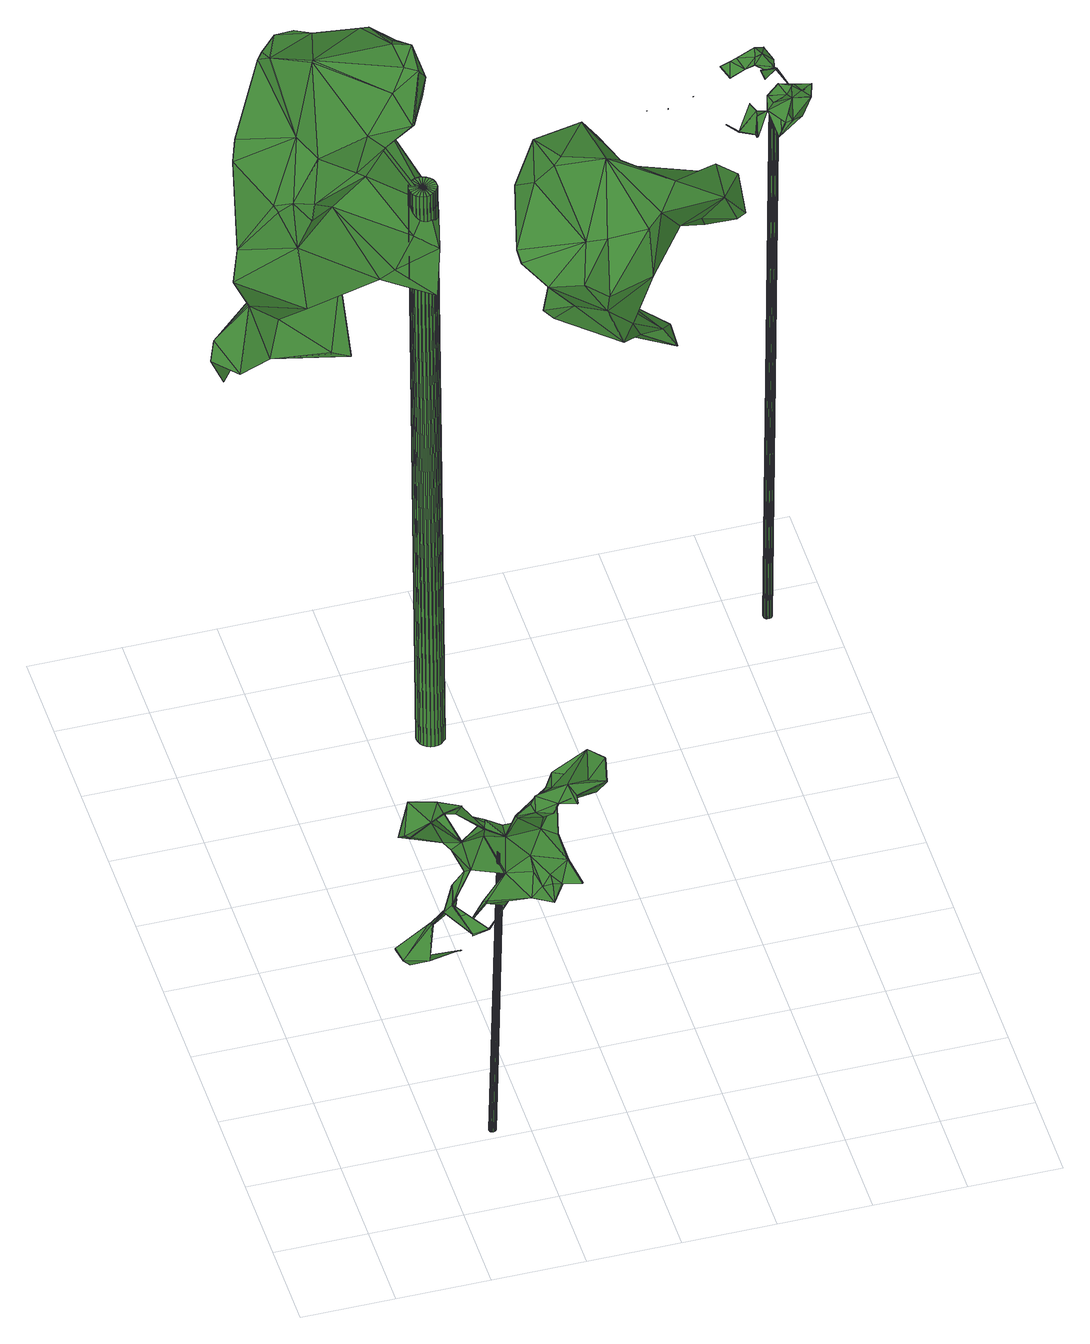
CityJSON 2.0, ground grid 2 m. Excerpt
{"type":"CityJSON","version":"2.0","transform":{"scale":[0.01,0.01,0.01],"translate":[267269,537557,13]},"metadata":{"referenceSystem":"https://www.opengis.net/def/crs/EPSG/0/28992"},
"CityObjects":{
"tree1":{"type":"SolitaryVegetationObject","attributes":{"gtid":384,"crown_width_m":2.92,"crown_median_z":20.84,"crown_r50_m":0.231,"crown_porosity":0.918,"trunk_H_m":7.66,"trunk_DBH_m":0.135,"trunk_radius_m":0.0677,"trunk_base_height_m":13.18,"original_gtid":"429"},"geometry":[{"type":"Solid","lod":"3","boundaries":[[[[0,1,2]],[[3,4,5]],[[6,7,8]],[[7,9,10]],[[11,12,13]],[[14,15,16]],[[16,15,17]],[[18,19,20]],[[21,19,18]],[[22,23,24]],[[25,6,26]],[[27,22,24]],[[28,29,30]],[[31,32,33]],[[34,35,36]],[[31,33,37]],[[5,4,35]],[[38,39,40]],[[41,28,30]],[[42,43,44]],[[45,3,46]],[[47,48,49]],[[50,41,51]],[[52,28,53]],[[54,55,56]],[[57,55,54]],[[58,59,33]],[[60,61,62]],[[57,63,64]],[[65,42,66]],[[67,68,69]],[[39,70,42]],[[71,72,73]],[[40,39,74]],[[75,76,77]],[[56,55,2]],[[60,51,61]],[[41,61,51]],[[78,79,32]],[[1,80,71]],[[20,2,1]],[[37,59,81]],[[33,59,37]],[[82,48,47]],[[82,83,48]],[[28,84,53]],[[85,34,86]],[[87,73,38]],[[23,88,24]],[[33,32,83]],[[89,54,90]],[[88,13,12]],[[57,0,55]],[[2,55,0]],[[91,92,93]],[[94,51,60]],[[94,95,51]],[[29,61,30]],[[30,61,41]],[[94,11,96]],[[17,72,16]],[[15,14,0]],[[86,20,68]],[[97,52,53]],[[98,99,66]],[[100,101,102]],[[103,38,104]],[[20,19,105]],[[44,74,42]],[[67,69,74]],[[25,26,27]],[[66,99,106]],[[65,66,106]],[[97,107,108]],[[109,110,111]],[[78,112,113]],[[79,91,93]],[[63,114,115]],[[116,117,5]],[[114,89,73]],[[10,9,118]],[[114,63,89]],[[54,89,63]],[[11,94,60]],[[15,0,17]],[[110,119,67]],[[12,109,88]],[[112,49,120]],[[110,109,107]],[[102,121,122]],[[74,123,111]],[[109,111,88]],[[88,111,123]],[[35,34,124]],[[123,24,88]],[[22,125,23]],[[23,13,88]],[[108,107,12]],[[11,13,96]],[[31,78,32]],[[66,42,70]],[[58,33,83]],[[126,32,79]],[[126,79,93]],[[112,126,93]],[[112,120,126]],[[127,126,120]],[[3,128,129]],[[86,36,18]],[[86,34,36]],[[97,119,110]],[[6,118,9]],[[130,118,6]],[[74,111,67]],[[18,20,86]],[[60,62,11]],[[53,119,97]],[[80,69,16]],[[123,27,24]],[[39,103,70]],[[12,107,109]],[[131,50,125]],[[68,85,86]],[[68,80,14]],[[8,26,6]],[[23,125,13]],[[96,13,125]],[[29,62,61]],[[6,25,130]],[[130,25,132]],[[132,25,133]],[[112,45,113]],[[134,45,112]],[[90,54,56]],[[66,70,98]],[[124,101,35]],[[123,74,27]],[[57,64,0]],[[17,0,64]],[[135,129,128]],[[135,128,79]],[[49,112,78]],[[127,48,83]],[[42,74,39]],[[127,32,126]],[[127,83,32]],[[136,137,98]],[[99,98,137]],[[93,21,134]],[[93,134,112]],[[138,91,79]],[[11,62,29]],[[12,11,108]],[[68,38,40]],[[68,40,80]],[[65,137,136]],[[65,136,100]],[[95,50,51]],[[124,7,101]],[[20,105,2]],[[57,54,63]],[[2,105,56]],[[40,74,69]],[[63,115,64]],[[56,105,90]],[[81,31,37]],[[139,81,77]],[[139,31,81]],[[75,139,76]],[[73,90,38]],[[104,38,90]],[[27,140,22]],[[26,140,27]],[[139,77,76]],[[89,90,73]],[[102,101,10]],[[102,122,100]],[[14,1,0]],[[93,92,21]],[[10,101,7]],[[7,124,141]],[[7,141,8]],[[92,104,19]],[[44,27,74]],[[138,79,128]],[[18,142,21]],[[44,25,27]],[[111,110,67]],[[85,67,119]],[[68,67,85]],[[117,129,135]],[[138,45,103]],[[14,16,69]],[[65,106,137]],[[31,82,47]],[[116,143,98]],[[35,143,5]],[[101,143,35]],[[99,137,106]],[[124,34,141]],[[85,141,34]],[[5,143,116]],[[100,143,101]],[[140,53,84]],[[42,100,43]],[[42,65,100]],[[50,131,22]],[[44,43,122]],[[122,43,100]],[[41,84,28]],[[41,50,84]],[[11,29,108]],[[119,8,141]],[[1,71,73]],[[119,141,85]],[[6,9,7]],[[134,142,45]],[[80,40,69]],[[78,113,79]],[[116,3,117]],[[68,14,69]],[[117,3,129]],[[125,50,95]],[[135,113,45]],[[79,113,135]],[[135,45,46]],[[3,5,46]],[[117,46,5]],[[45,128,3]],[[138,128,45]],[[135,46,117]],[[47,78,31]],[[49,78,47]],[[115,114,73]],[[64,115,17]],[[38,68,20]],[[39,38,103]],[[80,16,72]],[[38,20,1]],[[105,104,90]],[[91,138,92]],[[104,92,103]],[[138,103,92]],[[21,92,19]],[[132,118,130]],[[133,118,132]],[[102,118,133]],[[10,118,102]],[[105,19,104]],[[8,140,26]],[[53,140,119]],[[8,119,140]],[[22,131,125]],[[22,144,50]],[[140,144,22]],[[84,50,144]],[[84,144,140]],[[145,108,29]],[[145,29,146]],[[145,146,108]],[[146,97,108]],[[147,110,107]],[[147,107,97]],[[146,52,97]],[[28,146,29]],[[52,146,28]],[[127,120,48]],[[49,48,120]],[[80,1,14]],[[4,3,116]],[[100,136,143]],[[87,38,1]],[[87,1,73]],[[58,83,82]],[[59,82,81]],[[58,82,59]],[[31,139,82]],[[77,81,82]],[[77,82,75]],[[82,139,75]],[[35,148,36]],[[4,148,35]],[[71,80,72]],[[4,116,148]],[[98,148,116]],[[136,98,143]],[[148,98,70]],[[36,148,70]],[[18,70,103]],[[36,70,18]],[[133,121,102]],[[134,21,142]],[[103,45,142]],[[103,142,18]],[[125,149,96]],[[125,95,149]],[[94,149,95]],[[94,96,149]],[[44,150,25]],[[122,150,44]],[[147,97,110]],[[122,121,150]],[[133,25,150]],[[121,133,150]],[[115,73,72]],[[115,72,17]],[[151,152,153]],[[151,153,154]],[[154,153,155]],[[154,155,156]],[[153,152,157]],[[153,157,155]],[[155,157,158]],[[155,158,156]],[[157,152,159]],[[157,159,158]],[[158,159,160]],[[158,160,156]],[[159,152,161]],[[159,161,160]],[[160,161,162]],[[160,162,156]],[[161,152,163]],[[161,163,162]],[[162,163,164]],[[162,164,156]],[[163,152,165]],[[163,165,164]],[[164,165,166]],[[164,166,156]],[[165,152,167]],[[165,167,166]],[[166,167,168]],[[166,168,156]],[[167,152,169]],[[167,169,168]],[[168,169,170]],[[168,170,156]],[[169,152,171]],[[169,171,170]],[[170,171,172]],[[170,172,156]],[[171,152,173]],[[171,173,172]],[[172,173,174]],[[172,174,156]],[[173,152,175]],[[173,175,174]],[[174,175,176]],[[174,176,156]],[[175,152,177]],[[175,177,176]],[[176,177,178]],[[176,178,156]],[[177,152,179]],[[177,179,178]],[[178,179,180]],[[178,180,156]],[[179,152,181]],[[179,181,180]],[[180,181,182]],[[180,182,156]],[[181,152,183]],[[181,183,182]],[[182,183,184]],[[182,184,156]],[[183,152,185]],[[183,185,184]],[[184,185,186]],[[184,186,156]],[[185,152,187]],[[185,187,186]],[[186,187,188]],[[186,188,156]],[[187,152,189]],[[187,189,188]],[[188,189,190]],[[188,190,156]],[[189,152,191]],[[189,191,190]],[[190,191,192]],[[190,192,156]],[[191,152,193]],[[191,193,192]],[[192,193,194]],[[192,194,156]],[[193,152,195]],[[193,195,194]],[[194,195,196]],[[194,196,156]],[[195,152,197]],[[195,197,196]],[[196,197,198]],[[196,198,156]],[[197,152,199]],[[197,199,198]],[[198,199,200]],[[198,200,156]],[[199,152,151]],[[199,151,200]],[[200,151,154]],[[200,154,156]]]]}]},
"tree2":{"type":"SolitaryVegetationObject","attributes":{"gtid":110,"crown_width_m":7.19,"crown_median_z":28.49,"crown_r50_m":0.341,"crown_porosity":0.893,"trunk_H_m":15.31,"trunk_DBH_m":0.592,"trunk_radius_m":0.296,"trunk_base_height_m":13.18,"original_gtid":"118"},"geometry":[{"type":"Solid","lod":"3","boundaries":[[[[201,202,203]],[[204,205,206]],[[207,208,209]],[[210,211,212]],[[210,212,213]],[[214,215,216]],[[217,218,219]],[[220,221,222]],[[223,224,225]],[[211,226,227]],[[228,229,230]],[[231,232,233]],[[218,217,234]],[[235,236,237]],[[238,239,240]],[[241,242,243]],[[244,245,246]],[[235,247,236]],[[248,249,250]],[[226,211,251]],[[252,237,253]],[[252,253,254]],[[255,256,254]],[[213,257,210]],[[258,259,231]],[[260,261,262]],[[263,264,265]],[[235,266,267]],[[268,269,270]],[[268,270,271]],[[272,240,203]],[[273,274,220]],[[266,256,275]],[[276,275,256]],[[277,278,279]],[[280,278,277]],[[262,261,281]],[[282,281,261]],[[283,284,285]],[[286,287,276]],[[203,202,208]],[[288,289,290]],[[291,222,292]],[[201,239,202]],[[293,242,241]],[[267,247,235]],[[283,290,289]],[[282,294,295]],[[254,296,255]],[[204,206,297]],[[230,298,299]],[[214,300,301]],[[214,301,302]],[[303,301,222]],[[304,305,306]],[[304,300,307]],[[308,257,213]],[[306,218,292]],[[309,310,311]],[[286,310,309]],[[312,227,226]],[[250,249,313]],[[301,303,302]],[[314,233,315]],[[291,234,248]],[[218,234,291]],[[233,314,231]],[[259,258,316]],[[207,317,271]],[[255,296,318]],[[314,315,319]],[[238,240,272]],[[294,319,295]],[[231,314,258]],[[226,320,312]],[[251,320,226]],[[285,284,321]],[[288,322,323]],[[324,265,325]],[[312,326,227]],[[263,213,264]],[[308,213,263]],[[298,230,327]],[[293,241,328]],[[299,329,330]],[[239,238,331]],[[239,331,202]],[[208,331,209]],[[202,331,208]],[[332,287,309]],[[285,237,236]],[[204,333,334]],[[251,211,210]],[[273,335,274]],[[336,265,324]],[[210,229,251]],[[337,338,213]],[[339,217,245]],[[210,257,229]],[[263,336,308]],[[277,340,280]],[[223,327,257]],[[223,257,341]],[[265,336,263]],[[293,214,302]],[[286,309,287]],[[255,286,276]],[[342,219,266]],[[331,238,343]],[[282,246,344]],[[304,345,305]],[[346,347,286]],[[253,316,314]],[[306,348,304]],[[243,274,349]],[[304,348,292]],[[285,236,283]],[[306,292,348]],[[259,285,321]],[[273,220,248]],[[206,350,250]],[[232,250,350]],[[232,350,206]],[[284,259,321]],[[247,218,306]],[[268,317,351]],[[268,351,352]],[[222,291,220]],[[248,220,291]],[[286,255,318]],[[267,266,219]],[[344,266,275]],[[282,296,294]],[[353,268,354]],[[355,293,356]],[[330,277,279]],[[349,335,328]],[[258,314,316]],[[357,358,329]],[[295,244,246]],[[315,233,359]],[[360,242,302]],[[349,328,241]],[[330,340,277]],[[329,340,330]],[[217,219,342]],[[359,361,319]],[[359,319,315]],[[282,295,246]],[[270,272,203]],[[334,295,361]],[[228,330,279]],[[243,349,241]],[[329,299,357]],[[270,203,271]],[[346,362,363]],[[207,271,208]],[[364,262,363]],[[230,299,330]],[[230,330,228]],[[254,253,296]],[[298,357,299]],[[365,357,298]],[[280,354,352]],[[244,333,297]],[[274,335,349]],[[246,245,217]],[[223,225,365]],[[225,366,365]],[[246,217,342]],[[270,367,272]],[[306,290,247]],[[257,327,229]],[[230,229,327]],[[329,358,340]],[[244,313,339]],[[314,319,253]],[[262,364,260]],[[360,243,242]],[[309,347,332]],[[234,249,248]],[[339,249,234]],[[333,295,334]],[[358,353,340]],[[288,216,322]],[[322,216,215]],[[361,295,319]],[[359,204,334]],[[361,359,334]],[[280,340,353]],[[253,319,296]],[[368,296,364]],[[294,296,319]],[[318,296,362]],[[368,362,296]],[[208,271,203]],[[292,218,291]],[[296,261,260]],[[259,237,285]],[[203,240,201]],[[244,339,245]],[[324,341,336]],[[264,338,265]],[[213,338,264]],[[336,341,308]],[[306,305,290]],[[338,337,325]],[[325,265,338]],[[243,360,303]],[[302,303,360]],[[204,297,333]],[[316,237,259]],[[352,351,326]],[[209,351,207]],[[223,365,298]],[[252,235,237]],[[274,243,221]],[[303,222,221]],[[303,221,243]],[[316,253,237]],[[295,333,244]],[[341,257,308]],[[300,288,345]],[[300,345,307]],[[254,256,266]],[[292,300,304]],[[222,300,292]],[[222,301,300]],[[311,310,347]],[[286,347,310]],[[229,228,279]],[[337,212,325]],[[317,207,351]],[[288,290,305]],[[357,365,358]],[[219,218,267]],[[247,267,218]],[[252,254,235]],[[328,356,293]],[[204,359,205]],[[205,359,233]],[[284,322,259]],[[231,259,322]],[[363,262,369]],[[346,369,347]],[[363,369,346]],[[229,320,251]],[[272,370,238]],[[344,281,282]],[[262,281,332]],[[206,313,297]],[[332,281,287]],[[332,369,262]],[[344,275,281]],[[287,281,275]],[[370,211,343]],[[370,343,238]],[[248,250,273]],[[364,363,368]],[[368,363,362]],[[293,355,214]],[[284,323,322]],[[355,356,231]],[[273,250,335]],[[335,250,328]],[[332,347,369]],[[220,274,221]],[[296,260,364]],[[318,346,286]],[[250,313,206]],[[213,212,337]],[[234,217,339]],[[362,346,318]],[[287,275,276]],[[355,231,322]],[[276,256,255]],[[367,370,272]],[[371,370,367]],[[320,278,312]],[[312,278,326]],[[352,326,278]],[[236,290,283]],[[247,290,236]],[[229,278,320]],[[279,278,229]],[[352,278,280]],[[311,347,309]],[[246,266,344]],[[342,266,246]],[[235,254,266]],[[353,354,280]],[[211,227,343]],[[223,298,327]],[[352,354,268]],[[211,370,371]],[[331,343,209]],[[201,240,239]],[[355,322,215]],[[339,313,249]],[[356,328,232]],[[214,355,215]],[[328,250,232]],[[293,302,242]],[[231,356,232]],[[205,233,232]],[[205,232,206]],[[282,261,296]],[[353,269,268]],[[225,212,371]],[[227,351,209]],[[326,351,227]],[[317,268,271]],[[297,313,244]],[[209,343,227]],[[358,269,353]],[[365,269,358]],[[366,269,365]],[[366,367,269]],[[270,269,367]],[[212,211,371]],[[366,225,371]],[[366,371,367]],[[323,284,289]],[[323,289,288]],[[284,283,289]],[[300,216,288]],[[214,216,300]],[[341,324,224]],[[341,224,223]],[[225,224,212]],[[324,325,224]],[[212,224,325]],[[305,345,288]],[[307,345,304]],[[372,373,374]],[[372,374,375]],[[375,374,376]],[[375,376,377]],[[374,373,378]],[[374,378,376]],[[376,378,379]],[[376,379,377]],[[378,373,380]],[[378,380,379]],[[379,380,381]],[[379,381,377]],[[380,373,382]],[[380,382,381]],[[381,382,383]],[[381,383,377]],[[382,373,384]],[[382,384,383]],[[383,384,385]],[[383,385,377]],[[384,373,386]],[[384,386,385]],[[385,386,387]],[[385,387,377]],[[386,373,388]],[[386,388,387]],[[387,388,389]],[[387,389,377]],[[388,373,390]],[[388,390,389]],[[389,390,391]],[[389,391,377]],[[390,373,392]],[[390,392,391]],[[391,392,393]],[[391,393,377]],[[392,373,394]],[[392,394,393]],[[393,394,395]],[[393,395,377]],[[394,373,396]],[[394,396,395]],[[395,396,397]],[[395,397,377]],[[396,373,398]],[[396,398,397]],[[397,398,399]],[[397,399,377]],[[398,373,400]],[[398,400,399]],[[399,400,401]],[[399,401,377]],[[400,373,402]],[[400,402,401]],[[401,402,403]],[[401,403,377]],[[402,373,404]],[[402,404,403]],[[403,404,405]],[[403,405,377]],[[404,373,406]],[[404,406,405]],[[405,406,407]],[[405,407,377]],[[406,373,408]],[[406,408,407]],[[407,408,409]],[[407,409,377]],[[408,373,410]],[[408,410,409]],[[409,410,411]],[[409,411,377]],[[410,373,412]],[[410,412,411]],[[411,412,413]],[[411,413,377]],[[412,373,414]],[[412,414,413]],[[413,414,415]],[[413,415,377]],[[414,373,416]],[[414,416,415]],[[415,416,417]],[[415,417,377]],[[416,373,418]],[[416,418,417]],[[417,418,419]],[[417,419,377]],[[418,373,420]],[[418,420,419]],[[419,420,421]],[[419,421,377]],[[420,373,372]],[[420,372,421]],[[421,372,375]],[[421,375,377]]]]}]},
"tree3":{"type":"SolitaryVegetationObject","attributes":{"gtid":196,"crown_width_m":2.64,"crown_median_z":27.53,"crown_r50_m":0.148,"crown_porosity":0.931,"trunk_H_m":14.29,"trunk_DBH_m":0.187,"trunk_radius_m":0.0935,"trunk_base_height_m":13.24,"original_gtid":"217"},"geometry":[{"type":"MultiSurface","lod":"3","boundaries":[[[422,423,424]],[[425,426,427]],[[428,429,430]],[[431,432,433]],[[434,435,436]],[[437,438,439]],[[437,440,438]],[[439,438,440]],[[441,442,443]],[[442,444,443]],[[445,446,447]],[[435,448,449]],[[450,451,452]],[[431,451,450]],[[453,447,446]],[[454,453,455]],[[456,457,458]],[[459,460,430]],[[461,424,462]],[[422,425,463]],[[463,425,423]],[[464,433,465]],[[466,467,468]],[[446,469,455]],[[453,446,455]],[[470,471,472]],[[473,474,475]],[[473,476,474]],[[477,478,479]],[[480,464,435]],[[473,481,482]],[[483,484,485]],[[454,485,484]],[[486,487,446]],[[488,446,487]],[[430,429,459]],[[489,490,462]],[[491,478,492]],[[430,481,428]],[[482,481,430]],[[475,448,493]],[[494,470,473]],[[495,496,497]],[[463,498,499]],[[466,489,467]],[[470,472,500]],[[482,430,460]],[[480,435,449]],[[486,432,431]],[[455,501,454]],[[431,502,451]],[[503,477,504]],[[505,459,429]],[[505,429,506]],[[432,486,445]],[[432,445,507]],[[503,492,477]],[[486,446,445]],[[507,445,447]],[[453,507,447]],[[444,442,508]],[[476,473,482]],[[509,510,511]],[[512,482,460]],[[513,514,451]],[[424,461,426]],[[470,500,481]],[[508,455,446]],[[482,512,476]],[[513,468,467]],[[436,515,468]],[[480,449,448]],[[511,424,423]],[[499,423,422]],[[463,423,499]],[[422,463,499]],[[515,436,483]],[[510,516,509]],[[475,493,473]],[[441,501,442]],[[443,450,489]],[[495,517,496]],[[506,429,517]],[[506,517,495]],[[464,475,433]],[[462,490,461]],[[439,440,437]],[[501,508,442]],[[481,473,470]],[[487,513,488]],[[448,435,518]],[[471,519,520]],[[464,436,435]],[[433,502,431]],[[514,489,462]],[[480,448,475]],[[505,460,459]],[[504,521,503]],[[464,480,475]],[[474,471,520]],[[508,444,455]],[[473,493,494]],[[464,483,436]],[[511,510,427]],[[522,523,524]],[[505,525,512]],[[472,512,525]],[[521,504,479]],[[526,521,479]],[[477,479,504]],[[431,450,513]],[[427,510,425]],[[513,467,514]],[[462,527,514]],[[462,424,527]],[[496,517,428]],[[429,428,517]],[[478,525,506]],[[528,520,519]],[[519,529,528]],[[489,514,467]],[[466,441,489]],[[500,530,481]],[[528,493,474]],[[474,520,528]],[[441,443,489]],[[452,489,450]],[[490,489,452]],[[528,529,494]],[[494,493,528]],[[472,471,476]],[[472,476,512]],[[476,471,474]],[[518,502,433]],[[529,471,470]],[[494,529,470]],[[434,436,451]],[[513,451,468]],[[508,446,443]],[[490,426,461]],[[492,503,526]],[[444,508,443]],[[454,484,453]],[[432,507,465]],[[432,465,433]],[[436,468,451]],[[526,491,492]],[[427,452,514]],[[514,452,451]],[[493,448,518]],[[493,518,474]],[[475,474,518]],[[452,531,490]],[[475,518,433]],[[427,531,452]],[[426,490,531]],[[478,500,472]],[[529,519,471]],[[488,443,446]],[[483,485,515]],[[511,425,510]],[[423,425,511]],[[424,511,527]],[[514,527,511]],[[514,511,427]],[[453,483,507]],[[501,455,508]],[[465,507,483]],[[465,483,464]],[[478,477,492]],[[503,521,526]],[[478,506,479]],[[526,479,506]],[[526,506,495]],[[505,506,525]],[[422,426,425]],[[424,426,422]],[[426,531,427]],[[512,460,505]],[[496,491,497]],[[497,491,495]],[[526,495,491]],[[450,443,488]],[[451,502,518]],[[518,434,451]],[[491,496,530]],[[453,484,483]],[[472,525,478]],[[518,435,434]],[[487,486,431]],[[468,515,485]],[[501,485,454]],[[501,441,485]],[[468,485,466]],[[441,466,485]],[[530,478,491]],[[428,481,532]],[[530,500,478]],[[530,496,532]],[[530,532,481]],[[428,532,496]],[[450,488,513]],[[487,431,513]],[[533,534,535]],[[533,535,536]],[[536,535,537]],[[536,537,538]],[[535,534,539]],[[535,539,537]],[[537,539,540]],[[537,540,538]],[[539,534,541]],[[539,541,540]],[[540,541,542]],[[540,542,538]],[[541,534,543]],[[541,543,542]],[[542,543,544]],[[542,544,538]],[[543,534,545]],[[543,545,544]],[[544,545,546]],[[544,546,538]],[[545,534,547]],[[545,547,546]],[[546,547,548]],[[546,548,538]],[[547,534,549]],[[547,549,548]],[[548,549,550]],[[548,550,538]],[[549,534,551]],[[549,551,550]],[[550,551,552]],[[550,552,538]],[[551,534,553]],[[551,553,552]],[[552,553,554]],[[552,554,538]],[[553,534,555]],[[553,555,554]],[[554,555,556]],[[554,556,538]],[[555,534,557]],[[555,557,556]],[[556,557,558]],[[556,558,538]],[[557,534,559]],[[557,559,558]],[[558,559,560]],[[558,560,538]],[[559,534,561]],[[559,561,560]],[[560,561,562]],[[560,562,538]],[[561,534,563]],[[561,563,562]],[[562,563,564]],[[562,564,538]],[[563,534,565]],[[563,565,564]],[[564,565,566]],[[564,566,538]],[[565,534,567]],[[565,567,566]],[[566,567,568]],[[566,568,538]],[[567,534,569]],[[567,569,568]],[[568,569,570]],[[568,570,538]],[[569,534,571]],[[569,571,570]],[[570,571,572]],[[570,572,538]],[[571,534,573]],[[571,573,572]],[[572,573,574]],[[572,574,538]],[[573,534,575]],[[573,575,574]],[[574,575,576]],[[574,576,538]],[[575,534,577]],[[575,577,576]],[[576,577,578]],[[576,578,538]],[[577,534,579]],[[577,579,578]],[[578,579,580]],[[578,580,538]],[[579,534,581]],[[579,581,580]],[[580,581,582]],[[580,582,538]],[[581,534,533]],[[581,533,582]],[[582,533,536]],[[582,536,538]]]}]}
},
"vertices":[
[239,330,851],[239,328,849],[244,347,817],[311,202,597],[343,196,661],[344,195,659],[457,130,816],[425,149,766],[450,179,845],[424,123,762],[424,114,722],[453,123,1030],[398,166,974],[432,117,989],[258,259,880],[263,236,919],[263,235,917],[235,268,876],[295,275,700],[258,287,754],[277,282,775],[285,288,687],[449,183,950],[422,117,963],[406,132,944],[455,130,816],[449,177,845],[415,185,863],[501,228,964],[523,224,1018],[524,225,1017],[202,257,487],[217,289,555],[152,276,483],[359,202,746],[353,178,703],[345,202,744],[167,275,469],[276,280,775],[318,267,793],[313,244,834],[556,203,1004],[345,200,745],[395,170,763],[393,185,794],[250,255,631],[311,203,596],[226,319,531],[225,320,530],[279,335,548],[521,146,971],[536,123,1016],[452,235,963],[463,230,930],[150,306,798],[194,350,829],[192,353,760],[182,346,851],[145,311,488],[145,310,486],[536,124,1018],[555,203,1006],[506,156,999],[157,280,823],[211,279,848],[291,145,730],[284,149,729],[346,205,842],[321,268,838],[314,245,835],[344,201,743],[237,268,874],[236,267,875],[212,278,847],[346,203,841],[281,303,456],[282,301,456],[280,302,455],[219,289,554],[235,270,601],[257,257,879],[190,308,454],[191,309,455],[217,318,530],[496,220,963],[354,254,826],[319,269,793],[221,327,827],[389,132,962],[159,280,822],[243,300,764],[258,288,653],[283,286,687],[258,289,652],[465,96,1021],[465,96,1019],[461,75,1018],[437,228,932],[290,150,719],[258,135,702],[382,137,723],[383,139,723],[423,113,721],[293,273,700],[256,285,754],[245,302,764],[257,133,703],[407,177,952],[440,193,961],[386,160,960],[360,177,920],[359,175,919],[277,321,580],[237,270,601],[159,251,841],[159,253,842],[342,195,660],[312,202,595],[437,98,784],[409,211,867],[279,337,548],[422,123,763],[404,133,753],[364,172,916],[397,171,762],[434,117,988],[276,322,580],[225,321,531],[277,202,590],[277,201,588],[472,75,796],[499,162,988],[471,74,796],[435,98,784],[259,288,652],[277,203,589],[290,148,720],[259,133,702],[249,254,631],[280,302,457],[456,211,927],[395,187,794],[284,286,686],[352,177,702],[487,215,962],[487,216,964],[452,234,964],[407,176,950],[351,178,703],[462,76,1018],[424,148,767],[332,225,18],[325,225,18],[332,227,18],[348,224,784],[348,226,784],[341,224,784],[331,228,18],[347,227,784],[330,230,18],[346,229,784],[328,231,18],[345,230,784],[327,232,18],[343,230,784],[325,232,18],[341,231,784],[323,232,18],[340,230,784],[322,231,18],[338,230,784],[320,230,18],[337,229,784],[319,228,18],[336,227,784],[318,227,18],[335,226,784],[318,225,18],[335,224,784],[318,223,18],[335,222,784],[319,222,18],[336,220,784],[320,220,18],[337,219,784],[322,219,18],[338,218,784],[323,219,18],[340,217,784],[325,218,18],[341,217,784],[327,219,18],[343,217,784],[328,219,18],[345,218,784],[330,220,18],[346,219,784],[331,222,18],[347,220,784],[332,223,18],[348,222,784],
[937,1055,1336],[937,1012,1317],[819,1118,1318],[520,1289,1444],[545,1390,1476],[518,1369,1499],[701,1085,1388],[802,1100,1317],[809,949,1416],[908,1019,1685],[873,960,1572],[961,1070,1590],[1052,1060,1654],[449,1628,1719],[388,1601,1624],[391,1662,1705],[242,1391,1549],[279,1498,1625],[211,1426,1519],[459,1420,1770],[491,1453,1805],[318,1514,1813],[863,1150,1711],[959,1105,1613],[908,1091,1626],[775,935,1563],[773,945,1516],[731,1136,1782],[819,1115,1772],[805,1244,1761],[508,1599,1479],[474,1518,1586],[551,1420,1456],[305,1429,1622],[188,1621,1458],[236,1694,1486],[341,1642,1394],[908,1014,1369],[938,1009,1319],[936,1055,1339],[539,1563,1743],[507,1571,1770],[519,1493,1823],[328,1406,1504],[278,1379,1502],[247,1376,1439],[179,1600,1554],[400,1397,1688],[381,1412,1579],[432,1383,1661],[875,995,1671],[323,1569,1446],[437,1502,1342],[261,1490,1314],[244,1553,1175],[211,1518,1224],[952,1071,1716],[506,1603,1399],[395,1684,1401],[330,1422,1087],[238,1486,1144],[203,1426,1099],[1102,1137,1637],[1103,1085,1575],[1104,1126,1559],[148,1476,1369],[167,1575,1517],[704,1103,1528],[753,1201,1569],[774,1106,1428],[685,1104,1401],[858,1072,1397],[488,1375,1714],[518,1437,1802],[175,1489,1198],[211,1539,1187],[682,1162,1699],[752,1029,1636],[714,1131,1764],[622,1084,1599],[176,1486,1198],[257,1348,1292],[310,1780,1495],[379,1766,1467],[342,1768,1458],[130,1518,1059],[104,1494,1112],[318,1726,1658],[313,1779,1498],[298,1672,1572],[316,1512,1811],[256,1613,1748],[539,1575,1716],[366,1389,1293],[411,1348,1334],[354,1442,1269],[473,1316,1467],[839,1248,1709],[739,1258,1730],[363,1680,1728],[445,1610,1784],[463,1610,1782],[484,1516,1815],[284,1678,1745],[277,1691,1695],[243,1656,1708],[330,1695,1731],[1061,1157,1657],[90,1467,1084],[134,1525,968],[133,1522,966],[723,938,1605],[398,1407,1569],[516,1533,1384],[500,1456,1374],[458,1588,1377],[683,1101,1400],[281,1536,1136],[467,1434,1319],[794,1016,1645],[375,1759,1449],[375,1641,1537],[311,1677,1551],[1033,1151,1517],[1031,1132,1520],[662,988,1571],[857,1146,1730],[551,1526,1642],[705,1249,1721],[703,1244,1739],[859,1003,1377],[131,1395,1102],[438,1331,1369],[511,1278,1327],[491,1377,1712],[1087,1145,1610],[1010,1082,1587],[1085,1084,1565],[286,1388,1538],[658,1222,1643],[1026,1161,1643],[217,1414,1510],[835,975,1438],[124,1421,1334],[316,1705,1705],[256,1483,1114],[151,1471,1082],[249,1647,1735],[536,1450,1768],[400,1410,1568],[726,1020,1475],[624,1056,1586],[700,1205,1585],[667,1094,1571],[511,1577,1602],[527,1566,1613],[782,1255,1639],[707,1233,1611],[520,1302,1365],[496,1554,1787],[514,1280,1327],[332,1424,1084],[330,1422,1083],[364,1393,1094],[813,1247,1594],[796,1140,1608],[796,1079,1445],[365,1396,1093],[203,1429,1096],[828,1006,1459],[853,1021,1574],[555,1375,18],[525,1375,18],[554,1383,18],[536,1367,1549],[535,1374,1549],[506,1366,1549],[551,1390,18],[532,1381,1549],[546,1396,18],[527,1388,1549],[540,1401,18],[521,1392,1549],[533,1404,18],[514,1395,1549],[525,1405,18],[506,1396,1549],[517,1404,18],[498,1395,1549],[510,1401,18],[491,1392,1549],[504,1396,18],[485,1387,1548],[499,1390,18],[480,1381,1548],[496,1382,18],[478,1374,1548],[495,1375,18],[477,1366,1548],[497,1367,18],[478,1359,1548],[499,1360,18],[480,1352,1548],[504,1354,18],[485,1345,1548],[510,1349,18],[491,1341,1548],[517,1346,18],[499,1338,1548],[525,1345,18],[506,1337,1548],[533,1346,18],[514,1338,1549],[540,1349,18],[521,1341,1549],[546,1354,18],[527,1346,1549],[551,1360,18],[532,1352,1549],[554,1368,18],[535,1359,1549],
[1204,1488,1411],[1205,1488,1410],[1233,1466,1415],[1205,1488,1412],[1233,1466,1416],[1251,1520,1428],[1296,1678,1429],[1295,1679,1429],[1312,1681,1442],[1286,1486,1525],[1313,1466,1535],[1318,1505,1498],[1318,1505,1497],[1344,1487,1446],[1349,1468,1497],[1143,1608,1417],[1144,1608,1416],[1143,1608,1415],[1143,1607,1416],[1277,1401,1497],[1261,1389,1472],[1248,1430,1511],[1260,1389,1472],[1321,1434,1544],[1295,1413,1549],[1334,1410,1545],[1324,1527,1468],[1344,1488,1446],[1259,1470,1514],[1306,1492,1498],[1259,1471,1471],[1334,1410,1544],[1314,1409,1497],[1289,1389,1511],[1046,1606,1403],[1046,1606,1404],[1045,1606,1404],[1312,1682,1443],[1312,1681,1443],[1229,1439,1434],[1231,1439,1434],[1193,1540,1388],[1350,1468,1497],[1329,1460,1520],[1265,1446,1514],[1256,1456,1484],[1296,1453,1520],[1277,1376,1544],[1294,1606,1451],[1294,1606,1452],[1278,1628,1451],[1313,1610,1451],[1311,1585,1473],[1324,1527,1469],[1313,1610,1452],[1229,1637,1420],[1260,1634,1438],[1237,1667,1436],[1345,1487,1446],[1321,1641,1443],[1321,1641,1444],[1343,1450,1534],[1321,1434,1542],[1307,1438,1526],[1307,1460,1538],[1296,1453,1522],[1265,1446,1515],[1255,1456,1484],[1237,1467,1464],[1263,1661,1419],[1229,1637,1419],[1311,1585,1472],[1283,1571,1461],[1256,1688,1386],[1283,1671,1409],[1256,1687,1385],[1193,1541,1387],[1193,1540,1387],[1279,1628,1450],[1313,1409,1496],[1317,1505,1498],[1215,1662,1431],[1215,1662,1432],[1287,1661,1468],[1252,1671,1439],[1347,1451,1541],[1277,1400,1497],[1243,1543,1428],[1243,1543,1429],[1251,1520,1426],[1301,1653,1455],[1260,1470,1514],[1259,1470,1471],[1329,1458,1520],[1243,1544,1429],[1282,1672,1409],[1323,1527,1469],[1275,1574,1485],[1275,1574,1486],[1215,1663,1432],[1079,1567,1435],[1079,1568,1436],[1079,1567,1436],[1284,1648,1453],[1237,1667,1434],[1234,1466,1416],[1275,1573,1485],[1283,1571,1462],[1284,1648,1452],[1237,1468,1464],[1301,1653,1453],[1284,1525,24],[1275,1525,24],[1284,1527,24],[1294,1509,1452],[1293,1512,1452],[1284,1510,1452],[1283,1530,24],[1292,1514,1452],[1282,1532,24],[1291,1516,1452],[1280,1533,24],[1289,1518,1453],[1278,1534,24],[1287,1519,1453],[1275,1534,24],[1284,1519,1453],[1273,1534,24],[1282,1519,1453],[1270,1533,24],[1280,1518,1453],[1268,1532,24],[1278,1516,1453],[1267,1530,24],[1276,1514,1453],[1266,1528,24],[1275,1512,1453],[1266,1525,24],[1275,1510,1453],[1266,1523,24],[1275,1507,1452],[1267,1520,24],[1276,1505,1452],[1268,1519,24],[1278,1503,1452],[1270,1517,24],[1280,1502,1452],[1272,1516,24],[1282,1501,1452],[1275,1516,24],[1284,1500,1452],[1277,1516,24],[1287,1501,1452],[1280,1517,24],[1289,1501,1452],[1282,1518,24],[1291,1503,1452],[1283,1520,24],[1292,1505,1452],[1284,1522,24],[1293,1507,1452]
]}
